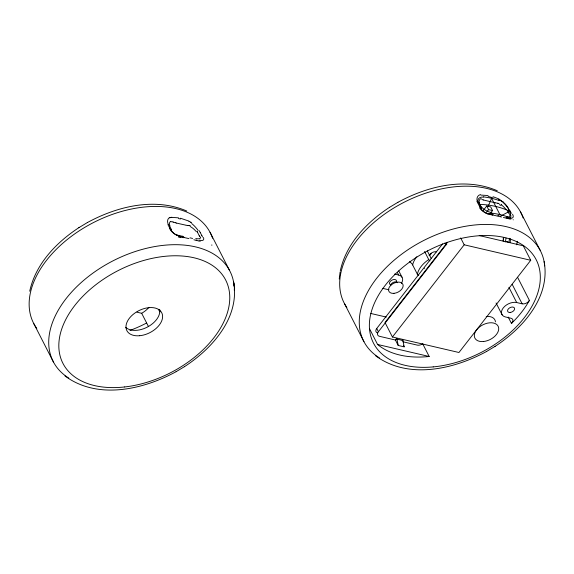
<?xml version="1.0" encoding="UTF-8"?>
<svg xmlns="http://www.w3.org/2000/svg" width="574" height="574" viewBox="0 0 574 574"><rect width="100%" height="100%" fill="white"/><g stroke="black" fill="none" stroke-linecap="round" stroke-linejoin="round"><path stroke-width="0.86" d="M339.241 279.007L340.102 272.026M29.733 291.197C35.61 263.975 56.238 242.537 78.868 227.677L79.033 227.569M340.274 270.935C346.151 243.713 366.779 222.274 389.409 207.415L389.581 207.314M488.201 206.217L491.581 198.317L499.911 214.597L497.859 215.673M517.576 277.292L529.407 300.41L526.745 304.88A91.417 57.407 -27.1 0 1 522.598 310.864L520.525 313.526A91.417 57.407 -27.1 0 1 515.517 319.302L511.47 323.449L508.205 317.078M429.058 255.452L429.768 254.54A5.223 3.279 -27.1 0 1 436.584 251.814M429.79 255.473L431.411 253.392M377.513 332.97A5.223 3.279 -27.1 0 1 376.731 328.486L442.59 243.878M447.469 242.285L385.011 322.516L392.422 336.995L458.956 352.501L530.728 260.295L523.316 245.823L479.247 235.555M395.816 340.124L379.522 336.321A5.223 3.279 -27.1 0 1 378.395 331.743L445.898 245.019A5.223 3.279 -27.1 0 1 446.837 244.05M483.114 210.644L486.73 205.994L490.705 206.92L492.557 210.543L489.974 213.865M486.515 212.272L488.582 209.618L486.73 205.994M392.422 336.995L464.187 244.797L460.678 237.937M402.97 340.54L396.239 338.961L395.414 340.023L398.191 345.455L404.146 346.839L402.97 340.54A0.782 0.488 -76.9 0 0 402.202 340.346M184.419 366.686L184.591 366.585C212.272 348.554 240.111 317.365 233.589 281.834M494.967 346.431L495.132 346.323C522.814 328.292 550.653 297.102 544.13 261.579M87.313 222.597L87.377 222.554C117.053 206.446 154.456 197.14 186.744 211.01M397.861 202.335L397.918 202.299C427.594 186.184 464.997 176.878 497.285 190.747M64.977 375.97C97.566 400.092 143.134 389.653 176.082 371.701L176.139 371.665M375.518 355.708C408.107 379.83 453.682 369.391 486.623 351.446L486.687 351.403M78.868 227.677L87.377 222.554M389.409 207.415L397.918 202.299M176.082 371.701L184.591 366.585M486.623 351.446L495.132 346.323M500.442 216.211L509.583 211.289A99.252 62.329 -27.1 0 0 479.792 204.351L479.986 206.339M169.696 217.883L170.27 217.661M511.097 218.931L510.659 218.974M480.84 195.081L488.087 195.533M171.102 221.758L171.518 221.729A8.438 4.736 55.5 0 1 172.595 221.873L172.867 221.923M507.552 217.761L507.222 217.783M171.798 217.352L178.514 217.847M497.823 203.203L495.778 202.916M196.839 240.097L196.093 240.025M187.928 225.503L188.516 225.546A6.149 4.865 70.4 0 1 188.746 225.582L189.155 225.647M200.269 241.267L198.783 240.972M187.691 225.482L186.206 225.23M509.411 218.888L508.205 218.629M495.57 202.887L483.43 199.996A5.066 3.839 -46.7 0 1 483.251 199.982M185.797 225.166L176.577 223.099M481.765 199.458L482.476 199.63A6.551 4.362 73.6 0 1 482.705 199.738L483.272 199.946M498.519 203.296L499.093 203.433M501.511 217.015L492.514 214.949M184.139 237.521L188.911 238.612M183.931 237.478L183.149 237.306M180.494 218.228L188.882 221.083M182.625 236.33L179.949 235.706M492.119 214.002L492.112 214.002A2.841 1.32 37.9 0 1 493.145 214.382M491.925 213.958L492.061 213.994M181.413 236.667L181.111 236.588M488.582 209.618L492.557 210.543M489.902 213.485L490.713 213.679M503.441 217.467L508.04 218.586M464.187 244.797L530.728 260.295M394.568 274.078L398.643 275.032A10.318 6.479 -27.1 0 1 401.348 283.42M511.47 323.449A5.223 3.279 -27.1 0 0 510.917 318.233L505.479 316.963A10.318 6.479 -27.1 0 1 503.247 307.922A10.318 6.479 -27.1 0 1 516.7 302.541L522.139 303.811A5.223 3.279 -27.1 0 0 529.407 300.41M178.22 235.304L179.583 235.62M193.876 239.774L198.425 240.886M382.657 288.349L387.414 289.454A10.318 6.479 -27.1 0 0 388.935 289.669M370.811 313.469L386.295 317.078M402.683 341.717L417.262 345.118A5.223 3.279 -27.1 0 0 422.751 343.668M369.448 328.565L377.584 344.472L429.187 356.49L422.679 343.769M136.949 312.184L141.67 313.289L148.436 326.498M491.631 213.894L490.476 213.621M190.008 237.823L192.584 238.447M182.137 237.048L181.276 236.797M490.598 214.26L489.88 214.016M176.498 223.071L175.314 222.726M175.235 222.698L173.764 222.26M493.037 196.717L498.268 198.704M189.929 225.855L190.496 226.063M490.282 214.31L489.414 214.002M173.054 221.98L173.542 222.174M179.992 236.194L179.655 236.065M178.213 235.613L177.438 235.24M177.423 235.046L177.065 234.852M499.136 199.135L499.875 199.551M501.124 204.279L501.669 204.602M190.798 222.131L191.529 222.604M502.458 201.352L503.154 201.926M481.686 208.462L481.292 207.903M480.381 207.68L479.276 205.844M196.846 231.25L197.248 231.853M199.207 230.662L200.211 232.448M481.105 207.594L480.567 206.583M197.399 232.097L197.614 232.47M171.54 229.787L169.509 225.862M477.755 202.916L477.539 202.522A12.685 7.44 27.2 0 1 477.267 201.983L477.016 201.359M197.65 232.542L199.2 235.62M507.294 210.5L508.751 213.428M477.999 203.368L479.204 205.693M201.869 235.656L200.247 232.52M511.369 213.349L509.777 210.278M201.89 235.692L201.998 235.9A12.685 4.068 47.1 0 1 202.27 236.438L202.543 237.033M479.225 203.985L478.946 203.44M167.967 224.685L169.947 228.488M520.596 212.064L540.17 250.321M508.657 209.481L510.508 213.105M478.867 202.543L480.718 206.159M512.173 284.324L522.139 303.811M508.951 287.387L516.7 302.541M496.058 302.979L502.099 314.789M444.9 243.067L445.898 245.019M427.257 250.802L431.06 258.235M424.595 251.477L428.728 259.556A2.827 1.292 38.3 0 0 429.912 260.876M398.801 270.906L402.022 277.206M397.538 272.865L398.643 275.032M403.357 345.29L404.146 346.839M376.731 328.486L378.395 331.743M344.371 303.416L363.945 341.673M210.055 232.327L229.629 270.584M158.532 309.415L159.802 311.89M33.83 323.679L53.404 361.936M199.25 235.735L199.522 236.344M398.191 345.455L397.014 339.155A0.782 0.488 -76.9 0 0 396.239 338.961M233.733 282.867L234.651 288.263M159.658 309.357A19.588 12.298 -27.1 0 1 147.504 327.008A19.588 12.298 -27.1 0 1 125.699 327.338M146.37 323.133A91.417 57.407 -27.1 0 1 129.961 330.437M148.924 307.406A19.588 12.298 -27.1 0 1 141.67 313.289M182.568 236.223A2.892 1.342 37.9 0 1 183.737 236.718M36.786 328.421A99.252 62.329 -27.1 0 1 93.411 222.59A99.252 62.329 -27.1 0 1 212.588 238.246M68.83 378.123A99.252 62.329 -27.1 0 1 108.314 263.344A99.252 62.329 -27.1 0 1 234.149 286.182M234.3 288.708A99.252 62.329 -27.1 0 1 234.321 290.422M211.813 244.89A56.187 3.738 16.2 0 1 211.77 245.32M203.426 237.478A11.975 3.918 36.7 0 1 199.443 240.119M191.616 223.465A11.903 3.882 46.8 0 1 198.13 230.454M188.932 221.291A14.12 6.716 47.5 0 1 190.812 222.346M178.514 218.551A58.691 43.15 73.3 0 1 180.473 219.01M170.227 217.611A13.403 7.943 39.7 0 1 171.755 217.273M168.39 224.685A11.48 6.666 37.2 0 1 169.416 217.618M177.273 235.491A11.566 6.78 27.2 0 1 169.56 228.466M181.362 237.119A13.037 6.249 29.2 0 1 178.162 235.914M183.371 237.701A15.548 6.745 28.2 0 1 182.324 237.457M200.534 237.22A8.101 2.77 23.4 0 1 195.756 238.519M199.896 236.624A6.902 3.121 39.5 0 1 199.967 236.861M199.644 236.402A7.641 2.877 45.7 0 1 199.709 236.567M197.083 231.817A6.795 2.77 41.4 0 1 197.234 232.054M190.64 226.78A8.065 3.257 41.3 0 1 195.906 231.279M189.14 225.582A8.804 5.927 48 0 1 189.922 225.79M169.954 225.969A8 4.083 44.1 0 1 170.772 221.37M177.029 235.24A7.842 4.262 32.3 0 1 170.865 229.686M180.788 237.571A8.337 3.48 35.7 0 1 178.313 236.933M517.346 241.274A91.417 57.407 -27.1 0 1 516.657 244.789M429.187 356.49A91.417 57.407 -27.1 0 1 377.584 344.472M379.371 357.86A99.252 62.329 -27.1 0 1 418.855 243.082A99.252 62.329 -27.1 0 1 544.69 265.92M346.861 307.513A99.252 62.329 -27.1 0 1 404.519 202.041A99.252 62.329 -27.1 0 1 523.129 217.984M488.108 196.48A56.187 40.682 70.3 0 1 492.951 197.908M477.252 201.417A11.975 7.075 39.3 0 1 480.467 194.579M489.45 214.576A11.903 6.931 27.5 0 1 479.498 207.759M492.621 215.164A14.12 6.242 28.5 0 1 490.339 214.532M513.113 219.77A58.691 2.088 14.7 0 1 513.321 219.835M510.551 218.873A13.403 4.348 36.4 0 1 509.303 218.751M512.568 214.21A11.48 3.889 38.5 0 1 510.379 218.077M503.061 202.299A11.566 3.709 47 0 1 508.966 209.632M499.918 199.91A13.037 5.74 46.4 0 1 502.386 201.675M498.347 199.092A15.548 7.512 47.9 0 1 499.193 199.53M479.204 203.038A8.101 4.484 54.3 0 1 481.249 198.511M479.161 203.347A6.902 3.279 36.2 0 1 479.06 203.124M479.025 203.447A7.641 4.133 29.3 0 1 478.953 203.289M481.134 207.867A6.795 3.516 34.1 0 1 480.99 207.616M488.151 213.93A8.065 4.197 34.2 0 1 480.703 208.434M489.22 213.664A8.804 1.901 30.3 0 1 488.668 213.435M507.201 217.819A8.438 2.777 22.5 0 1 506.067 217.783M509.626 214.131A8 3.293 32 0 1 506.986 217.022M501.633 205.105A7.842 2.963 43 0 1 506.139 209.754M499.28 204.617A8.337 4.248 40.3 0 1 500.923 205.478M497.852 203.418A7.168 5.295 57.1 0 1 498.533 203.555M428.728 259.556A23.505 14.759 -27.1 0 0 417.363 274.164L412.634 264.93A23.505 14.759 -27.1 0 1 416.81 256.757M409.527 261.708A5.489 2.569 37.7 0 1 412.771 264.951M418.719 275.635A2.827 1.313 37.9 0 1 417.262 274.15M424.301 268.431A20.901 13.123 -27.1 0 1 424.516 268.173M390.772 284.833A3.788 2.375 -27.1 0 1 390.011 281.762A3.788 2.375 -27.1 0 1 394.431 279.516A3.788 2.375 -27.1 0 1 396.447 281.949M503.305 237.658A75.746 47.563 -27.1 0 1 503.168 241.073M509.482 238.303A83.582 52.485 -27.1 0 1 508.923 242.128M505.995 238.11A80.891 50.792 -27.1 0 1 505.429 241.503A2.612 1.815 11.6 0 1 508.564 242.58M505.429 241.496A1.306 0.818 -27.1 0 1 505.199 241.955M503.685 237.55A78.279 49.156 -27.1 0 1 503.226 240.807M510.537 238.59A83.582 52.485 -27.1 0 1 510.114 242.407M390.607 285.579A3.918 2.461 -27.1 0 1 393.671 282.236A3.918 2.461 -27.1 0 1 397.682 282.745M483.337 196.846A99.252 62.329 -27.1 0 1 499.222 200.548M491.667 213.133A99.252 62.329 -27.1 0 1 507.56 216.836M509.669 212.775A9.184 3.042 46.5 0 1 507.703 217.101M491.344 212.545A9.184 4.276 28.8 0 1 480.897 206.181M478.329 202.478A9.184 5.31 28 0 1 483.43 197.04M498.942 199.967A9.184 4.154 47 0 1 508.894 209.575M486.221 316.496A13.059 8.201 -27.1 0 1 495.462 321.878M124.673 386.955A91.417 57.407 -27.1 0 0 226.156 281.023A91.417 57.407 -27.1 0 0 82.06 297.088A91.417 57.407 -27.1 0 0 124.673 386.955M139.661 335.718A19.588 12.298 -27.1 0 0 161.961 313.246A19.588 12.298 -27.1 0 0 131.267 316.102A19.588 12.298 -27.1 0 0 139.661 335.718M433.205 366.901A91.417 57.407 -27.1 0 0 537.271 262.024A91.417 57.407 -27.1 0 0 394.037 275.355A91.417 57.407 -27.1 0 0 433.205 366.901M510.193 312.464A3.788 2.375 -27.1 0 0 514.505 308.123A3.788 2.375 -27.1 0 0 508.571 308.668A3.788 2.375 -27.1 0 0 510.193 312.464M393.986 293.35A7.835 4.922 -27.1 0 0 402.905 284.36A7.835 4.922 -27.1 0 0 390.629 285.5A7.835 4.922 -27.1 0 0 393.986 293.35M483.423 341.523A13.059 8.201 -27.1 0 0 498.289 326.541A13.059 8.201 -27.1 0 0 477.826 328.45A13.059 8.201 -27.1 0 0 483.423 341.523"/></g></svg>
